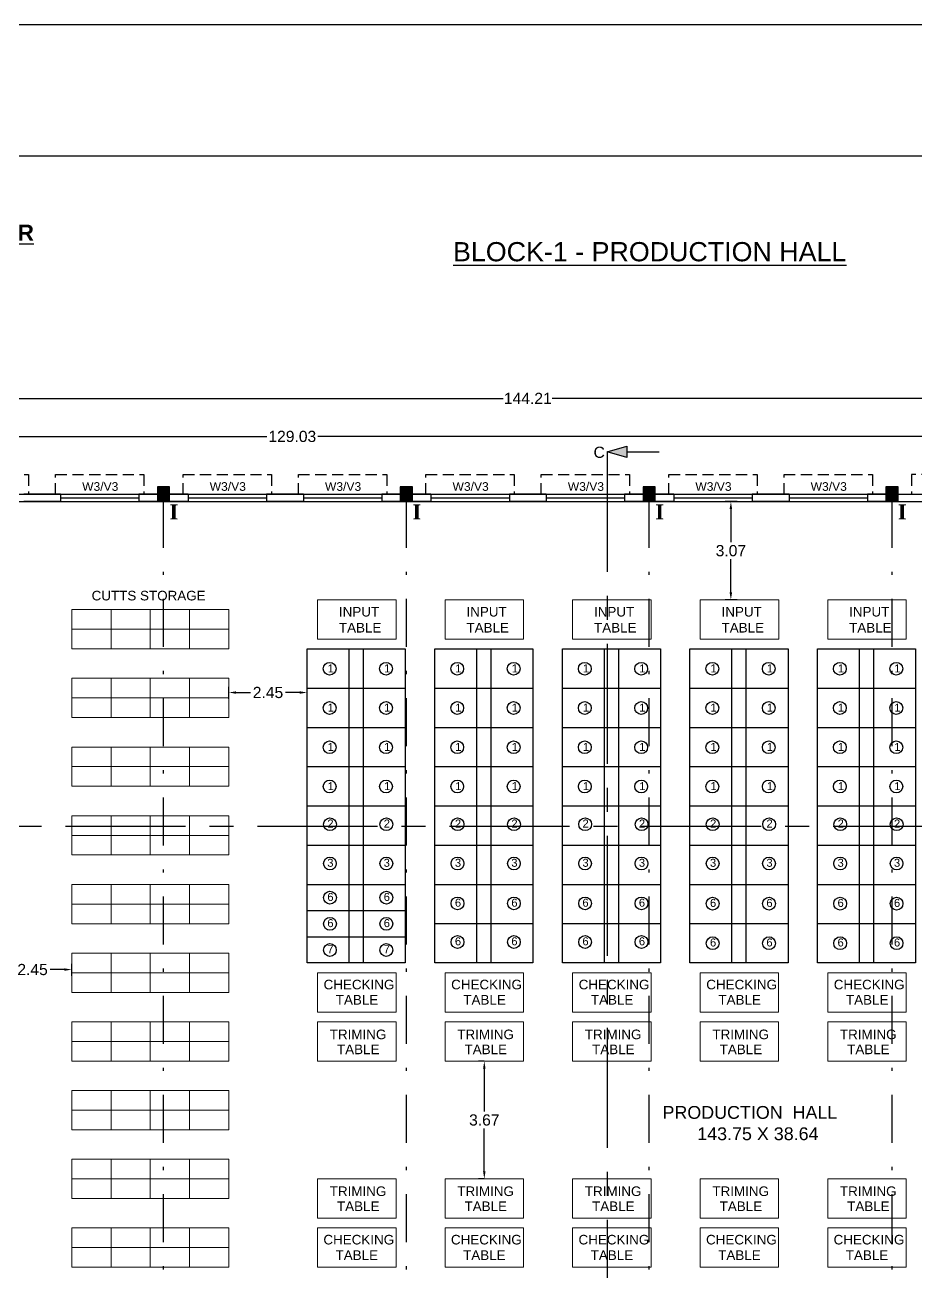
# Model space of a CAD drawing. Header units: metres. Extents: x 3715 to 4596, y 2418 to 2709.
# Drawn here: x 3883.23 to 3911.09, y 2606.47 to 2645.44 of the extents above; entities that cross this region are included whole.
import ezdxf

# ---------------------------------------------------------------- set-up
doc = ezdxf.new("R2010")
doc.units = ezdxf.units.M
doc.header["$MEASUREMENT"] = 0
for name, pattern in [('CENTER', [2, 1.25, -0.25, 0.25, -0.25]), ('DASHDOT', [1, 0.5, -0.25, 0, -0.25]), ('DASHED', [0.75, 0.5, -0.25])]:
    doc.linetypes.add(name, pattern=pattern)
for name, color, linetype in [('BLK_1_FLR_0_BLT_UP_AREA', 46, 'Continuous'), ('BLK_1_FLR_0_CARPET_AREA', 46, 'Continuous'), ('WORKSHOP_AREA', 7, 'Continuous')]:
    doc.layers.add(name, color=color, linetype=linetype)
doc.layers.add('MACHINE', color=7, linetype='Continuous', lineweight=0)
doc.styles.add('Inner font', font='arial.ttf')
doc.styles.add('sheet - sub', font='arial.ttf', dxfattribs={"height": 48})
doc.styles.get("Standard").update_dxf_attribs({"font": 'arial.ttf'})
doc.styles.add('Times New Roman$101', font='timesbd.ttf', dxfattribs={"height": 3.024})
doc.dimstyles.get("Standard").update_dxf_attribs({"dimtxt": 0.35, "dimasz": 0.23, "dimexe": 0.18, "dimexo": 0.0625, "dimgap": 0.09, "dimtad": 0, "dimtih": 1, "dimtoh": 1, "dimzin": 0, "dimdsep": 46, "dimtxsty": 'Standard', "dimcen": 0.09, "dimadec": 0, "dimazin": 0, "dimtfac": 1, "dimtofl": 0, "dimtmove": 2, "dimatfit": 3, "dimfxl": 0, "dimtolj": 1, "dimtzin": 0, "dimarcsym": 0})

# ---------------------------------------------------------------- blocks, each defined once
blk = doc.blocks.new('*D76')
at = {"color": 0, "lineweight": -2, "ltscale": 0.1}
for p, q in [((3827.075, 2632.381), (3827.075, 2632.761)), ((3956.105, 2632.381), (3956.105, 2632.761)), ((3827.305, 2632.581), (3890.79, 2632.581)), ((3955.875, 2632.581), (3892.39, 2632.581))]:
    blk.add_line(p, q, dxfattribs=at)
at = {"color": 0, "ltscale": 0.1}
for points in [[(3827.305, 2632.62), (3827.305, 2632.543), (3827.075, 2632.581)], [(3955.875, 2632.62), (3955.875, 2632.543), (3956.105, 2632.581)]]:
    blk.add_solid(points, dxfattribs=at)
at = {"color": 0, "ltscale": 0.1, "insert": (3891.59, 2632.581), "char_height": 0.35, "attachment_point": 5}
blk.add_mtext('\\A1;129.03', dxfattribs=at)
blk = doc.blocks.new('*D78')
at = {"color": 0, "lineweight": -2, "ltscale": 0.1}
for p, q in [((3826.845, 2633.571), (3826.845, 2633.951)), ((3971.055, 2633.571), (3971.055, 2633.951)), ((3827.075, 2633.771), (3898.183, 2633.771)), ((3970.825, 2633.771), (3899.716, 2633.771))]:
    blk.add_line(p, q, dxfattribs=at)
at = {"color": 0, "ltscale": 0.1}
for points in [[(3827.075, 2633.809), (3827.075, 2633.733), (3826.845, 2633.771)], [(3970.825, 2633.809), (3970.825, 2633.733), (3971.055, 2633.771)]]:
    blk.add_solid(points, dxfattribs=at)
at = {"color": 0, "ltscale": 0.1, "insert": (3898.95, 2633.771), "char_height": 0.35, "attachment_point": 5}
blk.add_mtext('\\A1;144.21', dxfattribs=at)
blk = doc.blocks.new('*D543')
at = {"layer": 'MACHINE', "color": 0, "lineweight": -2, "ltscale": 10}
for p, q in [((3897.591, 2613.059), (3897.411, 2613.059)), ((3897.591, 2612.829), (3897.591, 2611.491)), ((3897.591, 2609.615), (3897.591, 2610.953)), ((3897.591, 2609.385), (3897.411, 2609.385))]:
    blk.add_line(p, q, dxfattribs=at)
at = {"layer": 'MACHINE', "color": 0, "ltscale": 10}
for points in [[(3897.553, 2612.829), (3897.629, 2612.829), (3897.591, 2613.059)], [(3897.553, 2609.615), (3897.629, 2609.615), (3897.591, 2609.385)]]:
    blk.add_solid(points, dxfattribs=at)
at = {"layer": 'MACHINE', "color": 0, "ltscale": 10, "insert": (3897.591, 2611.222), "char_height": 0.35, "attachment_point": 5}
blk.add_mtext('\\A1;3.67', dxfattribs=at)
blk = doc.blocks.new('4 RACKS')
at = {"layer": 'MACHINE', "ltscale": 6}
for points in [[(46177.8, -535.3), (46225.8, -535.3), (46225.8, -511.3), (46177.8, -511.3)], [(46225.8, -535.3), (46273.8, -535.3), (46273.8, -511.3), (46225.8, -511.3)], [(46177.8, -559.3), (46225.8, -559.3), (46225.8, -535.3), (46177.8, -535.3)], [(46225.8, -559.3), (46273.8, -559.3), (46273.8, -535.3), (46225.8, -535.3)]]:
    blk.add_lwpolyline(points, close=True, dxfattribs=at)
blk = doc.blocks.new('*D556')
at = {"layer": 'MACHINE', "color": 0, "lineweight": -2, "ltscale": 10}
for p, q in [((3882.244, 2615.723), (3882.244, 2616.103)), ((3884.698, 2615.723), (3884.698, 2616.103)), ((3882.474, 2615.923), (3882.922, 2615.923)), ((3884.468, 2615.923), (3884.02, 2615.923))]:
    blk.add_line(p, q, dxfattribs=at)
at = {"layer": 'MACHINE', "color": 0, "ltscale": 10}
for points in [[(3882.474, 2615.962), (3882.474, 2615.885), (3882.244, 2615.923)], [(3884.468, 2615.962), (3884.468, 2615.885), (3884.698, 2615.923)]]:
    blk.add_solid(points, dxfattribs=at)
at = {"layer": 'MACHINE', "color": 0, "ltscale": 10, "insert": (3883.471, 2615.923), "char_height": 0.35, "attachment_point": 5}
blk.add_mtext('\\A1;2.45', dxfattribs=at)
blk = doc.blocks.new('*D634')
at = {"color": 0, "lineweight": -2}
for p, q in [((3905.498, 2630.545), (3905.118, 2630.545)), ((3905.298, 2630.315), (3905.298, 2629.28)), ((3905.298, 2627.708), (3905.298, 2628.743)), ((3905.498, 2627.478), (3905.118, 2627.478))]:
    blk.add_line(p, q, dxfattribs=at)
at = {"color": 0}
for points in [[(3905.259, 2630.315), (3905.336, 2630.315), (3905.298, 2630.545)], [(3905.259, 2627.708), (3905.336, 2627.708), (3905.298, 2627.478)]]:
    blk.add_solid(points, dxfattribs=at)
at = {"color": 0, "insert": (3905.298, 2629.011), "char_height": 0.35, "attachment_point": 5}
blk.add_mtext('\\A1;3.07', dxfattribs=at)
blk = doc.blocks.new('*D635')
at = {"color": 0, "lineweight": -2}
for p, q in [((3889.604, 2624.38), (3889.604, 2624.76)), ((3889.834, 2624.58), (3890.281, 2624.58)), ((3891.825, 2624.58), (3891.379, 2624.58)), ((3892.055, 2624.38), (3892.055, 2624.76))]:
    blk.add_line(p, q, dxfattribs=at)
at = {"color": 0}
for points in [[(3889.834, 2624.618), (3889.834, 2624.541), (3889.604, 2624.58)], [(3891.825, 2624.618), (3891.825, 2624.541), (3892.055, 2624.58)]]:
    blk.add_solid(points, dxfattribs=at)
at = {"color": 0, "insert": (3890.83, 2624.58), "char_height": 0.35, "attachment_point": 5}
blk.add_mtext('\\A1;2.45', dxfattribs=at)

msp = doc.modelspace()

# ---------------------------------------------------------------- hatches: boundary and pattern name
h = msp.add_hatch(color=256)
h.dxf.hatch_style = 1
h.paths.add_polyline_path([(3902.044, 2631.9277), (3901.43292, 2632.10229), (3902.04521, 2632.27582)])
at = {"ltscale": 10}
for points in [[(3887.37298, 2630.54462), (3887.75631, 2630.54462), (3887.75631, 2631.00462), (3887.37298, 2631.00462)], [(3894.96298, 2630.54462), (3895.34631, 2630.54462), (3895.34631, 2631.00462), (3894.96298, 2631.00462)], [(3902.55298, 2630.54462), (3902.93631, 2630.54462), (3902.93631, 2631.00462), (3902.55298, 2631.00462)], [(3910.14298, 2630.54462), (3910.52631, 2630.54462), (3910.52631, 2631.00462), (3910.14298, 2631.00462)]]:
    msp.add_hatch(color=256, dxfattribs=at).paths.add_polyline_path(points)

# ---------------------------------------------------------------- linework, layer by layer
at = {"linetype": 'CENTER', "ltscale": 3}
for p, q in [((3901.43292, 2632.10229), (3901.43292, 2560.51826)), ((3824.499, 2620.40921), (3976.48121, 2620.40921))]:
    msp.add_line(p, q, dxfattribs=at)
for p, q in [((3902.0446, 2632.10016), (3903.05443, 2632.10016)), ((3893.35847, 2625.94471), (3893.35847, 2616.13138)), ((3893.81847, 2616.13138), (3893.81847, 2625.9451)), ((3897.34761, 2625.94471), (3897.34761, 2616.13138)), ((3897.80761, 2616.13138), (3897.80761, 2625.9451)), ((3901.33428, 2625.94471), (3901.33428, 2616.13138)), ((3901.79428, 2616.13138), (3901.79428, 2625.9451)), ((3905.32094, 2625.94471), (3905.32094, 2616.13138)), ((3905.78094, 2616.13138), (3905.78094, 2625.9451)), ((3909.30761, 2625.94471), (3909.30761, 2616.13138)), ((3909.76761, 2616.13138), (3909.76761, 2625.9451)), ((3892.05514, 2624.71838), (3895.1218, 2624.71838)), ((3896.04428, 2624.71838), (3899.11094, 2624.71838)), ((3900.03094, 2624.71838), (3903.09761, 2624.71838)), ((3904.01761, 2624.71838), (3907.08428, 2624.71838)), ((3908.00428, 2624.71838), (3911.07094, 2624.71838)), ((3892.05514, 2623.49167), (3895.1218, 2623.49167)), ((3896.04428, 2623.49167), (3899.11094, 2623.49167)), ((3900.03094, 2623.49167), (3903.09761, 2623.49167)), ((3904.01761, 2623.49167), (3907.08428, 2623.49167)), ((3908.00428, 2623.49167), (3911.07094, 2623.49167)), ((3892.05514, 2622.26495), (3895.1218, 2622.26495)), ((3896.04428, 2622.26495), (3899.11094, 2622.26495)), ((3900.03094, 2622.26495), (3903.09761, 2622.26495)), ((3904.01761, 2622.26495), (3907.08428, 2622.26495)), ((3908.00428, 2622.26495), (3911.07094, 2622.26495)), ((3892.05514, 2621.03824), (3895.1218, 2621.03824)), ((3896.04428, 2621.03824), (3899.11094, 2621.03824)), ((3900.03094, 2621.03824), (3903.09761, 2621.03824)), ((3904.01761, 2621.03824), (3907.08428, 2621.03824)), ((3908.00428, 2621.03824), (3911.07094, 2621.03824)), ((3892.05514, 2619.81152), (3895.1218, 2619.81152)), ((3896.04428, 2619.81152), (3899.11094, 2619.81152)), ((3900.03094, 2619.81152), (3903.09761, 2619.81152)), ((3904.01761, 2619.81152), (3907.08428, 2619.81152)), ((3908.00428, 2619.81152), (3911.07094, 2619.81152)), ((3892.05514, 2618.58481), (3895.1218, 2618.58481)), ((3896.04428, 2618.58481), (3899.11094, 2618.58481)), ((3900.03094, 2618.58481), (3903.09761, 2618.58481)), ((3904.01761, 2618.58481), (3907.08428, 2618.58481)), ((3908.00428, 2618.58481), (3911.07094, 2618.58481)), ((3892.05761, 2617.767), (3895.12428, 2617.767)), ((3896.04428, 2617.35809), (3899.11094, 2617.35809)), ((3900.03094, 2617.35809), (3903.09761, 2617.35809)), ((3904.01761, 2617.35809), (3907.08428, 2617.35809)), ((3908.00428, 2617.35809), (3911.07094, 2617.35809)), ((3892.05761, 2616.94919), (3895.12428, 2616.94919))]:
    msp.add_line(p, q)
at = {"linetype": 'DASHED', "ltscale": 0.7}
for p, q in [((3880.58798, 2631.38795), (3883.34798, 2631.38795)), ((3883.34798, 2631.38795), (3883.34798, 2630.77462)), ((3884.19131, 2630.77462), (3884.19131, 2631.38795)), ((3884.19131, 2631.38795), (3886.95131, 2631.38795)), ((3886.95131, 2631.38795), (3886.95131, 2630.77462)), ((3888.17798, 2630.77462), (3888.17798, 2631.38795)), ((3888.17798, 2631.38795), (3890.93798, 2631.38795)), ((3890.93798, 2631.38795), (3890.93798, 2630.77462)), ((3891.78131, 2630.77462), (3891.78131, 2631.38795)), ((3891.78131, 2631.38795), (3894.54131, 2631.38795)), ((3894.54131, 2631.38795), (3894.54131, 2630.77462)), ((3895.76798, 2630.77462), (3895.76798, 2631.38795)), ((3895.76798, 2631.38795), (3898.52798, 2631.38795)), ((3898.52798, 2631.38795), (3898.52798, 2630.77462)), ((3899.37131, 2630.77462), (3899.37131, 2631.38795)), ((3899.37131, 2631.38795), (3902.13131, 2631.38795)), ((3902.13131, 2631.38795), (3902.13131, 2630.77462)), ((3903.35798, 2630.77462), (3903.35798, 2631.38795)), ((3903.35798, 2631.38795), (3906.11798, 2631.38795)), ((3906.11798, 2631.38795), (3906.11798, 2630.77462)), ((3906.96131, 2630.77462), (3906.96131, 2631.38795)), ((3906.96131, 2631.38795), (3909.72131, 2631.38795)), ((3909.72131, 2631.38795), (3909.72131, 2630.77462)), ((3913.70798, 2631.38795), (3910.94798, 2631.38795)), ((3910.94798, 2631.38795), (3910.94798, 2630.77462))]:
    msp.add_line(p, q, dxfattribs=at)
at = {"ltscale": 10}
for p, q in [((3884.34465, 2630.77462), (3884.34465, 2630.54462)), ((3886.79798, 2630.77462), (3886.79798, 2630.54462)), ((3888.33131, 2630.77462), (3888.33131, 2630.54462)), ((3888.33131, 2630.77462), (3888.33131, 2630.54462)), ((3890.78465, 2630.77462), (3890.78465, 2630.54462)), ((3891.93465, 2630.77462), (3891.93465, 2630.54462)), ((3894.38798, 2630.77462), (3894.38798, 2630.54462)), ((3895.92131, 2630.77462), (3895.92131, 2630.54462)), ((3895.92131, 2630.77462), (3895.92131, 2630.54462)), ((3898.37465, 2630.77462), (3898.37465, 2630.54462)), ((3899.52465, 2630.77462), (3899.52465, 2630.54462)), ((3901.97798, 2630.77462), (3901.97798, 2630.54462)), ((3903.51131, 2630.77462), (3903.51131, 2630.54462)), ((3903.51131, 2630.77462), (3903.51131, 2630.54462)), ((3905.96465, 2630.77462), (3905.96465, 2630.54462)), ((3907.11465, 2630.77462), (3907.11465, 2630.54462)), ((3909.56798, 2630.77462), (3909.56798, 2630.54462))]:
    msp.add_line(p, q, dxfattribs=at)
at = {"linetype": 'Continuous', "ltscale": 10}
for p, q in [((3884.34465, 2630.77462), (3886.79798, 2630.77462)), ((3884.34465, 2630.54462), (3886.79798, 2630.54462)), ((3888.33131, 2630.77462), (3890.78465, 2630.77462)), ((3888.33131, 2630.54462), (3890.78465, 2630.54462)), ((3891.93465, 2630.77462), (3894.38798, 2630.77462)), ((3891.93465, 2630.54462), (3894.38798, 2630.54462)), ((3895.92131, 2630.77462), (3898.37465, 2630.77462)), ((3895.92131, 2630.54462), (3898.37465, 2630.54462)), ((3899.52465, 2630.77462), (3901.97798, 2630.77462)), ((3899.52465, 2630.54462), (3901.97798, 2630.54462)), ((3903.51131, 2630.77462), (3905.96465, 2630.77462)), ((3903.51131, 2630.54462), (3905.96465, 2630.54462)), ((3907.11465, 2630.77462), (3909.56798, 2630.77462)), ((3907.11465, 2630.54462), (3909.56798, 2630.54462))]:
    msp.add_line(p, q, dxfattribs=at)
at = {"linetype": 'DASHDOT', "ltscale": 3}
for p, q in [((3887.56465, 2591.90456), (3887.56465, 2630.54462)), ((3895.15465, 2591.90456), (3895.15465, 2630.54462)), ((3902.74465, 2591.90456), (3902.74465, 2630.54462)), ((3910.33465, 2591.90456), (3910.33465, 2630.54462))]:
    msp.add_line(p, q, dxfattribs=at)
at = {"linetype": 'Continuous', "ltscale": 0.9}
for p, q in [((3895.92131, 2630.65962), (3898.37465, 2630.65962)), ((3899.52465, 2630.65962), (3901.97798, 2630.65962)), ((3903.51131, 2630.65962), (3905.96465, 2630.65962)), ((3907.11465, 2630.65962), (3909.56798, 2630.65962))]:
    msp.add_line(p, q, dxfattribs=at)
for points in [[(3817.40443, 2497.39784), (3993.29629, 2497.39784), (3993.29629, 2645.44016), (3817.40443, 2645.44016)], [(3820.05361, 2641.35404), (3988.89013, 2641.35404), (3988.89013, 2556.35053), (3820.05361, 2556.35053)], [(3902.04521, 2632.27582), (3902.044, 2631.9277), (3901.43292, 2632.10229), (3901.43292, 2632.10229)], [(3892.05514, 2625.9451), (3895.1218, 2625.9451), (3895.1218, 2616.13138), (3892.05514, 2616.13138)], [(3896.04428, 2625.9451), (3899.11094, 2625.9451), (3899.11094, 2616.13138), (3896.04428, 2616.13138)], [(3900.03094, 2625.9451), (3903.09761, 2625.9451), (3903.09761, 2616.13138), (3900.03094, 2616.13138)], [(3904.01761, 2625.9451), (3907.08428, 2625.9451), (3907.08428, 2616.13138), (3904.01761, 2616.13138)], [(3908.00428, 2625.9451), (3911.07094, 2625.9451), (3911.07094, 2616.13138), (3908.00428, 2616.13138)]]:
    msp.add_lwpolyline(points, close=True)
at = {"ltscale": 10}
for points in [[(3887.37298, 2630.54462), (3887.75631, 2630.54462), (3887.75631, 2631.00462), (3887.37298, 2631.00462)], [(3894.96298, 2630.54462), (3895.34631, 2630.54462), (3895.34631, 2631.00462), (3894.96298, 2631.00462)], [(3902.55298, 2630.54462), (3902.93631, 2630.54462), (3902.93631, 2631.00462), (3902.55298, 2631.00462)], [(3910.14298, 2630.54462), (3910.52631, 2630.54462), (3910.52631, 2631.00462), (3910.14298, 2631.00462)]]:
    msp.add_lwpolyline(points, close=True, dxfattribs=at)
at = {"color": 1, "ltscale": 0.1}
msp.add_lwpolyline([(3971.05465, 2630.77462), (3971.05465, 2580.40462), (3963.50298, 2580.40462), (3963.50298, 2571.20462), (3834.39631, 2571.20462), (3834.39631, 2580.40462), (3826.84465, 2580.40462), (3826.84465, 2630.77462), (3971.05465, 2630.77462)], close=True, dxfattribs=at)
at = {"ltscale": 10}
for points in [[(3884.34465, 2630.77462), (3883.19465, 2630.77462)], [(3884.34465, 2630.54462), (3883.19465, 2630.54462)], [(3887.37298, 2630.77462), (3886.79798, 2630.77462)], [(3887.37298, 2630.54462), (3886.79798, 2630.54462)], [(3888.33131, 2630.77462), (3887.75631, 2630.77462)], [(3888.33131, 2630.54462), (3887.75631, 2630.54462)], [(3891.93465, 2630.77462), (3890.78465, 2630.77462)], [(3891.93465, 2630.54462), (3890.78465, 2630.54462)], [(3894.96298, 2630.77462), (3894.38798, 2630.77462)], [(3894.96298, 2630.54462), (3894.38798, 2630.54462)], [(3895.92131, 2630.77462), (3895.34631, 2630.77462)], [(3895.92131, 2630.54462), (3895.34631, 2630.54462)], [(3899.52465, 2630.77462), (3898.37465, 2630.77462)], [(3899.52465, 2630.54462), (3898.37465, 2630.54462)], [(3902.55298, 2630.77462), (3901.97798, 2630.77462)], [(3902.55298, 2630.54462), (3901.97798, 2630.54462)], [(3903.51131, 2630.77462), (3902.93631, 2630.77462)], [(3903.51131, 2630.54462), (3902.93631, 2630.54462)], [(3907.11465, 2630.77462), (3905.96465, 2630.77462)], [(3907.11465, 2630.54462), (3905.96465, 2630.54462)], [(3910.14298, 2630.77462), (3909.56798, 2630.77462)], [(3910.14298, 2630.54462), (3909.56798, 2630.54462)], [(3910.52631, 2630.77462), (3911.10131, 2630.77462)], [(3910.52631, 2630.54462), (3911.10131, 2630.54462)]]:
    msp.add_lwpolyline(points, dxfattribs=at)
at = {"linetype": 'Continuous', "ltscale": 0.9}
for points in [[(3884.34465, 2630.65962), (3886.79798, 2630.65962)], [(3888.33131, 2630.65962), (3890.78465, 2630.65962)], [(3891.93465, 2630.65962), (3894.38798, 2630.65962)]]:
    msp.add_lwpolyline(points, dxfattribs=at)
for centre in [(3892.75586, 2625.32358), (3894.51919, 2625.32358), (3896.745, 2625.32358), (3898.50833, 2625.32358), (3900.73167, 2625.32358), (3902.495, 2625.32358), (3904.71833, 2625.32339), (3906.48167, 2625.32339), (3908.705, 2625.32358), (3910.46833, 2625.32358), (3892.75586, 2624.09686), (3894.51919, 2624.09686), (3896.745, 2624.09686), (3898.50833, 2624.09686), (3900.73167, 2624.09686), (3902.495, 2624.09686), (3904.71833, 2624.09667), (3906.48167, 2624.09667), (3908.705, 2624.09686), (3910.46833, 2624.09686), (3892.75586, 2622.87015), (3894.51919, 2622.87015), (3896.745, 2622.87015), (3898.50833, 2622.87015), (3900.73167, 2622.87015), (3902.495, 2622.87015), (3904.71833, 2622.86996), (3906.48167, 2622.86996), (3908.705, 2622.87015), (3910.46833, 2622.87015), (3892.75586, 2621.64343), (3894.51919, 2621.64343), (3896.745, 2621.64343), (3898.50833, 2621.64343), (3900.73167, 2621.64343), (3902.495, 2621.64343), (3904.71833, 2621.64324), (3906.48167, 2621.64324), (3908.705, 2621.64343), (3910.46833, 2621.64343), (3892.76718, 2620.46444), (3894.53051, 2620.46444), (3896.75632, 2620.46444), (3898.51965, 2620.46444), (3900.74298, 2620.46444), (3902.50632, 2620.46444), (3904.72965, 2620.46444), (3906.49298, 2620.46444), (3908.71632, 2620.46444), (3910.47965, 2620.46444), (3892.76471, 2619.23773), (3894.52804, 2619.23773), (3896.75384, 2619.23773), (3898.51718, 2619.23773), (3900.74051, 2619.23773), (3902.50384, 2619.23773), (3904.72718, 2619.23773), (3906.49051, 2619.23773), (3908.71384, 2619.23773), (3910.47718, 2619.23773), (3892.76718, 2618.17027), (3894.53051, 2618.17027), (3896.75384, 2617.9903), (3898.51718, 2617.9903), (3900.74051, 2617.9903), (3902.50384, 2617.9903), (3904.72718, 2617.98313), (3906.49051, 2617.98313), (3908.71384, 2617.98313), (3910.47718, 2617.98313), (3892.76718, 2617.35246), (3894.53051, 2617.35246), (3896.75384, 2616.78471), (3898.51718, 2616.78471), (3900.74051, 2616.78471), (3902.50384, 2616.78471), (3904.72718, 2616.74732), (3906.49051, 2616.74732), (3908.71384, 2616.74732), (3910.47718, 2616.74732), (3892.76471, 2616.53465), (3894.52804, 2616.53465)]:
    msp.add_circle(centre, 0.19986)
at = {"layer": 'BLK_1_FLR_0_BLT_UP_AREA', "color": 46, "ltscale": 0.1}
msp.add_lwpolyline([(3896.59046, 2571.20462), (3834.39631, 2571.20462), (3834.39631, 2588.60795), (3826.84465, 2588.60795), (3826.84465, 2630.77462), (3971.05465, 2630.77462), (3971.05465, 2588.60795), (3963.50298, 2588.60795), (3963.50298, 2571.20462), (3901.28689, 2571.20462), (3901.28689, 2569.69243), (3902.19498, 2569.69243), (3902.19498, 2561.2088), (3895.68152, 2561.2088), (3895.68152, 2569.69243), (3896.59046, 2569.69243)], close=True, dxfattribs=at)
at = {"layer": 'BLK_1_FLR_0_CARPET_AREA', "color": 46}
msp.add_lwpolyline([(3827.07465, 2630.54462), (3970.82465, 2630.54462)], dxfattribs=at)
at = {"layer": 'MACHINE', "ltscale": 6}
for points in [[(3894.8325, 2627.47808), (3892.37916, 2627.47808), (3892.37916, 2626.25142), (3894.8325, 2626.25142)], [(3898.81916, 2627.47808), (3896.36583, 2627.47808), (3896.36583, 2626.25142), (3898.81916, 2626.25142)], [(3902.80583, 2627.47808), (3900.3525, 2627.47808), (3900.3525, 2626.25142), (3902.80583, 2626.25142)], [(3906.7925, 2627.47808), (3904.33916, 2627.47808), (3904.33916, 2626.25142), (3906.7925, 2626.25142)], [(3910.77916, 2627.47808), (3908.32583, 2627.47808), (3908.32583, 2626.25142), (3910.77916, 2626.25142)], [(3894.83103, 2615.819), (3892.3777, 2615.819), (3892.3777, 2614.59234), (3894.83103, 2614.59234)], [(3898.8177, 2615.819), (3896.36436, 2615.819), (3896.36436, 2614.59234), (3898.8177, 2614.59234)], [(3902.80436, 2615.819), (3900.35103, 2615.819), (3900.35103, 2614.59234), (3902.80436, 2614.59234)], [(3906.79103, 2615.819), (3904.3377, 2615.819), (3904.3377, 2614.59234), (3906.79103, 2614.59234)], [(3910.7777, 2615.819), (3908.32436, 2615.819), (3908.32436, 2614.59234), (3910.7777, 2614.59234)], [(3894.83103, 2614.28567), (3892.3777, 2614.28567), (3892.3777, 2613.059), (3894.83103, 2613.059)], [(3898.8177, 2614.28567), (3896.36436, 2614.28567), (3896.36436, 2613.059), (3898.8177, 2613.059)], [(3902.80436, 2614.28567), (3900.35103, 2614.28567), (3900.35103, 2613.059), (3902.80436, 2613.059)], [(3906.79103, 2614.28567), (3904.3377, 2614.28567), (3904.3377, 2613.059), (3906.79103, 2613.059)], [(3910.7777, 2614.28567), (3908.32436, 2614.28567), (3908.32436, 2613.059), (3910.7777, 2613.059)], [(3894.83103, 2608.15793), (3892.3777, 2608.15793), (3892.3777, 2609.3846), (3894.83103, 2609.3846)], [(3898.8177, 2608.15793), (3896.36436, 2608.15793), (3896.36436, 2609.3846), (3898.8177, 2609.3846)], [(3902.80436, 2608.15793), (3900.35103, 2608.15793), (3900.35103, 2609.3846), (3902.80436, 2609.3846)], [(3906.79103, 2608.15793), (3904.3377, 2608.15793), (3904.3377, 2609.3846), (3906.79103, 2609.3846)], [(3910.7777, 2608.15793), (3908.32436, 2608.15793), (3908.32436, 2609.3846), (3910.7777, 2609.3846)], [(3894.83103, 2606.6246), (3892.3777, 2606.6246), (3892.3777, 2607.85126), (3894.83103, 2607.85126)], [(3898.8177, 2606.6246), (3896.36436, 2606.6246), (3896.36436, 2607.85126), (3898.8177, 2607.85126)], [(3902.80436, 2606.6246), (3900.35103, 2606.6246), (3900.35103, 2607.85126), (3902.80436, 2607.85126)], [(3906.79103, 2606.6246), (3904.3377, 2606.6246), (3904.3377, 2607.85126), (3906.79103, 2607.85126)], [(3910.7777, 2606.6246), (3908.32436, 2606.6246), (3908.32436, 2607.85126), (3910.7777, 2607.85126)]]:
    msp.add_lwpolyline(points, close=True, dxfattribs=at)
at = {"layer": 'WORKSHOP_AREA'}
msp.add_lwpolyline([(3970.82465, 2591.90462), (3827.07465, 2591.90462), (3827.07465, 2630.54462), (3970.82465, 2630.54462)], close=True, dxfattribs=at)

# ---------------------------------------------------------------- block references
at = {"layer": 'MACHINE', "xscale": -0.025555555544189, "yscale": 0.025555555544189, "zscale": 0.025555555544189, "rotation": 180}
for p in [(2704.59763, 2612.87721), (2707.05096, 2612.87721), (2704.59763, 2610.73054), (2707.05096, 2610.73054), (2704.59763, 2608.58388), (2707.05096, 2608.58388), (2704.59763, 2606.43721), (2707.05096, 2606.43721), (2704.59763, 2604.29054), (2707.05096, 2604.29054), (2704.59763, 2602.14388), (2707.05096, 2602.14388), (2704.59763, 2599.99721), (2707.05096, 2599.99721), (2704.59763, 2597.85054), (2707.05096, 2597.85054), (2704.59763, 2595.70388), (2707.05096, 2595.70388), (2704.59763, 2593.55721), (2707.05096, 2593.55721)]:
    msp.add_blockref('4 RACKS', p, dxfattribs=at)

# ---------------------------------------------------------------- texts
msp.add_text('C', height=0.35).set_placement((3901.00562, 2631.91196))
at = {"color": 7, "style": 'Times New Roman$101'}
for height, p in [(0.46718, (3887.7515, 2629.99042)), (0.46718, (3895.34516, 2629.99042)), (0.46718, (3902.9322, 2629.99042)), (0.46854, (3910.51592, 2629.98937))]:
    msp.add_text('I', height=height, dxfattribs=at).set_placement(p)
at = {"attachment_point": 1}
for s, width, insert, char_height in [("\\A1;{\\fArial|b1|i0|c0|p34;\\LPLAN SHOWING THE PROPOSED CONSTRUCTION OF INDUSTRIAL BUILDING FOR 'M/S OCTAVIAN GARMENTS PVT. LTD' & PROPOSED INSTALLATION OF 377.0 HP ELC. MOTOR  \\PBEARING S.NO : 60/3A, SIVAGNAPURAM ROAD, EPPODUMVENDRAN VILLAGE & PANCHAYAT, OTTAPIDARAM TALUK.\\H1.44331x; }", 89.0725229, (3823.50294, 2639.20148), 0.5), ('{\\LBLOCK-1 - PRODUCTION HALL}', 35.5827369, (3896.61321, 2638.65501), 0.6), ('1', 0.4513959, (3892.69496, 2625.45965), 0.25), ('1', 0.4513959, (3894.4583, 2625.45965), 0.25), ('1', 0.4513959, (3896.6841, 2625.45965), 0.25), ('1', 0.4513959, (3898.44744, 2625.45965), 0.25), ('1', 0.4513959, (3900.67077, 2625.45965), 0.25), ('1', 0.4513959, (3902.4341, 2625.45965), 0.25), ('1', 0.4513959, (3904.65744, 2625.45946), 0.25), ('1', 0.4513959, (3906.42077, 2625.45946), 0.25), ('1', 0.4513959, (3908.6441, 2625.45965), 0.25), ('1', 0.4513959, (3910.40744, 2625.45965), 0.25), ('1', 0.4513959, (3892.69496, 2624.23293), 0.25), ('1', 0.4513959, (3894.4583, 2624.23293), 0.25), ('1', 0.4513959, (3896.6841, 2624.23294), 0.25), ('1', 0.4513959, (3898.44744, 2624.23294), 0.25), ('1', 0.4513959, (3900.67077, 2624.23294), 0.25), ('1', 0.4513959, (3902.4341, 2624.23294), 0.25), ('1', 0.4513959, (3904.65744, 2624.23274), 0.25), ('1', 0.4513959, (3906.42077, 2624.23274), 0.25), ('1', 0.4513959, (3908.6441, 2624.23294), 0.25), ('1', 0.4513959, (3910.40744, 2624.23294), 0.25), ('1', 0.4513959, (3892.69496, 2623.00622), 0.25), ('1', 0.4513959, (3894.4583, 2623.00622), 0.25), ('1', 0.4513959, (3896.6841, 2623.00622), 0.25), ('1', 0.4513959, (3898.44744, 2623.00622), 0.25), ('1', 0.4513959, (3900.67077, 2623.00622), 0.25), ('1', 0.4513959, (3902.4341, 2623.00622), 0.25), ('1', 0.4513959, (3904.65744, 2623.00603), 0.25), ('1', 0.4513959, (3906.42077, 2623.00603), 0.25), ('1', 0.4513959, (3908.6441, 2623.00622), 0.25), ('1', 0.4513959, (3910.40744, 2623.00622), 0.25), ('1', 0.4513959, (3892.69496, 2621.7795), 0.25), ('1', 0.4513959, (3894.4583, 2621.7795), 0.25), ('1', 0.4513959, (3896.6841, 2621.77951), 0.25), ('1', 0.4513959, (3898.44744, 2621.77951), 0.25), ('1', 0.4513959, (3900.67077, 2621.77951), 0.25), ('1', 0.4513959, (3902.4341, 2621.77951), 0.25), ('1', 0.4513959, (3904.65744, 2621.77931), 0.25), ('1', 0.4513959, (3906.42077, 2621.77931), 0.25), ('1', 0.4513959, (3908.6441, 2621.77951), 0.25), ('1', 0.4513959, (3910.40744, 2621.77951), 0.25), ('2', 0.1651201, (3892.68487, 2620.61203), 0.25), ('2', 0.1651201, (3894.44821, 2620.61203), 0.25), ('2', 0.1651201, (3896.67401, 2620.61203), 0.25), ('2', 0.1651201, (3898.43735, 2620.61203), 0.25), ('2', 0.1651201, (3900.66068, 2620.61203), 0.25), ('2', 0.1651201, (3902.42401, 2620.61203), 0.25), ('2', 0.1651201, (3904.64735, 2620.61203), 0.25), ('2', 0.1651201, (3906.41068, 2620.61203), 0.25), ('2', 0.1651201, (3908.63401, 2620.61203), 0.25), ('2', 0.1651201, (3910.39735, 2620.61203), 0.25), ('3', 0.1651201, (3892.6824, 2619.38532), 0.25), ('3', 0.1651201, (3894.44573, 2619.38532), 0.25), ('3', 0.1651201, (3896.67154, 2619.38532), 0.25), ('3', 0.1651201, (3898.43487, 2619.38532), 0.25), ('3', 0.1651201, (3900.65821, 2619.38532), 0.25), ('3', 0.1651201, (3902.42154, 2619.38532), 0.25), ('3', 0.1651201, (3904.64487, 2619.38532), 0.25), ('3', 0.1651201, (3906.40821, 2619.38532), 0.25), ('3', 0.1651201, (3908.63154, 2619.38532), 0.25), ('3', 0.1651201, (3910.39487, 2619.38532), 0.25), ('6', 0.1651201, (3892.68487, 2618.31787), 0.25), ('6', 0.1651201, (3894.44821, 2618.31787), 0.25), ('6', 0.1651201, (3896.67154, 2618.13789), 0.25), ('6', 0.1651201, (3898.43487, 2618.13789), 0.25), ('6', 0.1651201, (3900.65821, 2618.13789), 0.25), ('6', 0.1651201, (3902.42154, 2618.13789), 0.25), ('6', 0.1651201, (3904.64487, 2618.13073), 0.25), ('6', 0.1651201, (3906.40821, 2618.13073), 0.25), ('6', 0.1651201, (3908.63154, 2618.13073), 0.25), ('6', 0.1651201, (3910.39487, 2618.13073), 0.25), ('6', 0.1651201, (3892.68487, 2617.50006), 0.25), ('6', 0.1651201, (3894.44821, 2617.50006), 0.25), ('6', 0.1651201, (3896.67154, 2616.9323), 0.25), ('6', 0.1651201, (3898.43487, 2616.9323), 0.25), ('6', 0.1651201, (3900.65821, 2616.9323), 0.25), ('6', 0.1651201, (3902.42154, 2616.9323), 0.25), ('6', 0.1651201, (3904.64487, 2616.89492), 0.25), ('6', 0.1651201, (3906.40821, 2616.89492), 0.25), ('6', 0.1651201, (3908.63154, 2616.89492), 0.25), ('6', 0.1651201, (3910.39487, 2616.89492), 0.25), ('7', 0.1651201, (3892.6824, 2616.68225), 0.25), ('7', 0.1651201, (3894.44573, 2616.68225), 0.25)]:
    msp.add_mtext_dynamic_manual_height_columns(s, width=width, gutter_width=1, heights=[0], dxfattribs=dict(at, insert=insert, char_height=char_height))
at = {"ltscale": 6, "char_height": 0.27, "width": 0.954019, "attachment_point": 1, "rotation": 0, "style": 'sheet - sub'}
for insert in [(3885.02077, 2631.15252), (3889.00743, 2631.15252), (3892.61077, 2631.15252), (3896.59743, 2631.15252), (3900.20077, 2631.15252), (3904.18743, 2631.15252), (3907.79077, 2631.15252)]:
    msp.add_mtext('W3/V3', dxfattribs=dict(at, insert=insert))
at = {"ltscale": 6, "insert": (3903.16038, 2611.65973), "char_height": 0.4, "width": 26.8603283, "attachment_point": 1, "style": 'sheet - sub'}
msp.add_mtext('PRODUCTION  HALL \\P       143.75 X 38.64', dxfattribs=at)
at = {"layer": 'MACHINE', "ltscale": 6, "char_height": 0.3, "attachment_point": 1}
for s, insert, width, style in [('CUTTS STORAGE', (3885.3178, 2627.75821), 12.9866965, 'sheet - sub'), ('INPUT \\PTABLE', (3893.0471, 2627.25497), 6.1648015, 'Inner font'), ('INPUT \\PTABLE', (3897.03377, 2627.25497), 6.1648015, 'Inner font'), ('INPUT \\PTABLE', (3901.02043, 2627.25497), 6.1648015, 'Inner font'), ('INPUT \\PTABLE', (3905.0071, 2627.25497), 6.1648015, 'Inner font'), ('INPUT \\PTABLE', (3908.99377, 2627.25497), 6.1648015, 'Inner font'), ('CHECKING', (3892.56808, 2615.6053), 3.6697859, 'Inner font'), ('CHECKING', (3896.55475, 2615.6053), 3.6697859, 'Inner font'), ('CHECKING', (3900.54142, 2615.6053), 3.6697859, 'Inner font'), ('CHECKING', (3904.52808, 2615.6053), 3.6697859, 'Inner font'), ('CHECKING', (3908.51475, 2615.6053), 3.6697859, 'Inner font'), ('TABLE', (3892.94878, 2615.12869), 3.6697859, 'Inner font'), ('TABLE', (3896.93545, 2615.12869), 3.6697859, 'Inner font'), ('TABLE', (3900.92212, 2615.12869), 3.6697859, 'Inner font'), ('TABLE', (3904.90878, 2615.12869), 3.6697859, 'Inner font'), ('TABLE', (3908.89545, 2615.12869), 3.6697859, 'Inner font'), (' TRIMING', (3892.76017, 2614.04797), 1.7545851, 'sheet - sub'), (' TRIMING', (3896.74684, 2614.04797), 1.7545851, 'sheet - sub'), (' TRIMING', (3900.7335, 2614.04797), 1.7545851, 'sheet - sub'), (' TRIMING', (3904.72017, 2614.04797), 1.7545851, 'sheet - sub'), (' TRIMING', (3908.70684, 2614.04797), 1.7545851, 'sheet - sub'), ('{\\fArial Narrow|b0|i0|c0|p34; }TABLE ', (3892.89094, 2613.57904), 4.2585742, 'Inner font'), ('{\\fArial Narrow|b0|i0|c0|p34; }TABLE ', (3896.8776, 2613.57904), 4.2585742, 'Inner font'), ('{\\fArial Narrow|b0|i0|c0|p34; }TABLE ', (3900.86427, 2613.57904), 4.2585742, 'Inner font'), ('{\\fArial Narrow|b0|i0|c0|p34; }TABLE ', (3904.85094, 2613.57904), 4.2585742, 'Inner font'), ('{\\fArial Narrow|b0|i0|c0|p34; }TABLE ', (3908.8376, 2613.57904), 4.2585742, 'Inner font'), (' TRIMING', (3892.76017, 2609.1469), 1.7545851, 'sheet - sub'), (' TRIMING', (3896.74684, 2609.1469), 1.7545851, 'sheet - sub'), (' TRIMING', (3900.7335, 2609.1469), 1.7545851, 'sheet - sub'), (' TRIMING', (3904.72017, 2609.1469), 1.7545851, 'sheet - sub'), (' TRIMING', (3908.70684, 2609.1469), 1.7545851, 'sheet - sub'), ('{\\fArial Narrow|b0|i0|c0|p34; }TABLE ', (3892.89094, 2608.67796), 4.2585742, 'Inner font'), ('{\\fArial Narrow|b0|i0|c0|p34; }TABLE ', (3896.8776, 2608.67796), 4.2585742, 'Inner font'), ('{\\fArial Narrow|b0|i0|c0|p34; }TABLE ', (3900.86427, 2608.67796), 4.2585742, 'Inner font'), ('{\\fArial Narrow|b0|i0|c0|p34; }TABLE ', (3904.85094, 2608.67796), 4.2585742, 'Inner font'), ('{\\fArial Narrow|b0|i0|c0|p34; }TABLE ', (3908.8376, 2608.67796), 4.2585742, 'Inner font'), ('CHECKING', (3892.5619, 2607.63364), 3.6697859, 'Inner font'), ('CHECKING', (3896.54857, 2607.63364), 3.6697859, 'Inner font'), ('CHECKING', (3900.53523, 2607.63364), 3.6697859, 'Inner font'), ('CHECKING', (3904.5219, 2607.63364), 3.6697859, 'Inner font'), ('CHECKING', (3908.50857, 2607.63364), 3.6697859, 'Inner font'), ('{\\fArial Narrow|b0|i0|c0|p34; }TABLE', (3892.84674, 2607.14905), 3.6697859, 'Inner font'), ('{\\fArial Narrow|b0|i0|c0|p34; }TABLE', (3896.8334, 2607.14905), 3.6697859, 'Inner font'), ('{\\fArial Narrow|b0|i0|c0|p34; }TABLE', (3900.82007, 2607.14905), 3.6697859, 'Inner font'), ('{\\fArial Narrow|b0|i0|c0|p34; }TABLE', (3904.80674, 2607.14905), 3.6697859, 'Inner font'), ('{\\fArial Narrow|b0|i0|c0|p34; }TABLE', (3908.7934, 2607.14905), 3.6697859, 'Inner font')]:
    msp.add_mtext(s, dxfattribs=dict(at, insert=insert, width=width, style=style))

# ---------------------------------------------------------------- dimensions: what is measured, and where the dimension line sits
at = {"ltscale": 0.1}
for base, p1, p2, picture, middle in [((3826.84465, 2633.77094), (3971.05465, 2630.07597), (3826.84465, 2630.07597), '*D78', (3898.94965, 2633.77094)), ((3827.07465, 2632.5812), (3956.10465, 2630.54462), (3827.07465, 2630.54462), '*D76', (3891.58965, 2632.5812))]:
    dim = msp.add_linear_dim(base=base, p1=p1, p2=p2, dimstyle='Standard', dxfattribs=at)
    dim.commit()
    dim.dimension.update_dxf_attribs({"geometry": picture, "text_midpoint": middle})
for p1, p2, distance, picture, middle in [((3906.11372, 2627.47808), (3906.11372, 2630.54462), 0.81594, '*D634', (3905.29779, 2629.01135)), ((3889.60428, 2624.1046), (3892.05514, 2624.1046), 0.4752, '*D635', (3890.82971, 2624.5798))]:
    dim = msp.add_aligned_dim(p1=p1, p2=p2, distance=distance, dimstyle='Standard')
    dim.commit()
    dim.dimension.update_dxf_attribs({"geometry": picture, "text_midpoint": middle})
at = {"layer": 'MACHINE', "ltscale": 10}
dim = msp.add_linear_dim(base=(3884.69761, 2615.92335), p1=(3882.24428, 2615.36448), p2=(3884.69761, 2615.36448), dimstyle='Standard', dxfattribs=at)
dim.commit()
dim.dimension.update_dxf_attribs({"geometry": '*D556', "text_midpoint": (3883.47094, 2615.92335)})
dim = msp.add_linear_dim(base=(3897.59103, 2613.059), p1=(3897.59103, 2609.3846), p2=(3897.59103, 2613.059), angle=90, dimstyle='Standard', dxfattribs=at)
dim.commit()
dim.dimension.update_dxf_attribs({"geometry": '*D543', "text_midpoint": (3897.59103, 2611.2218)})

doc.saveas('drawing.dxf')
